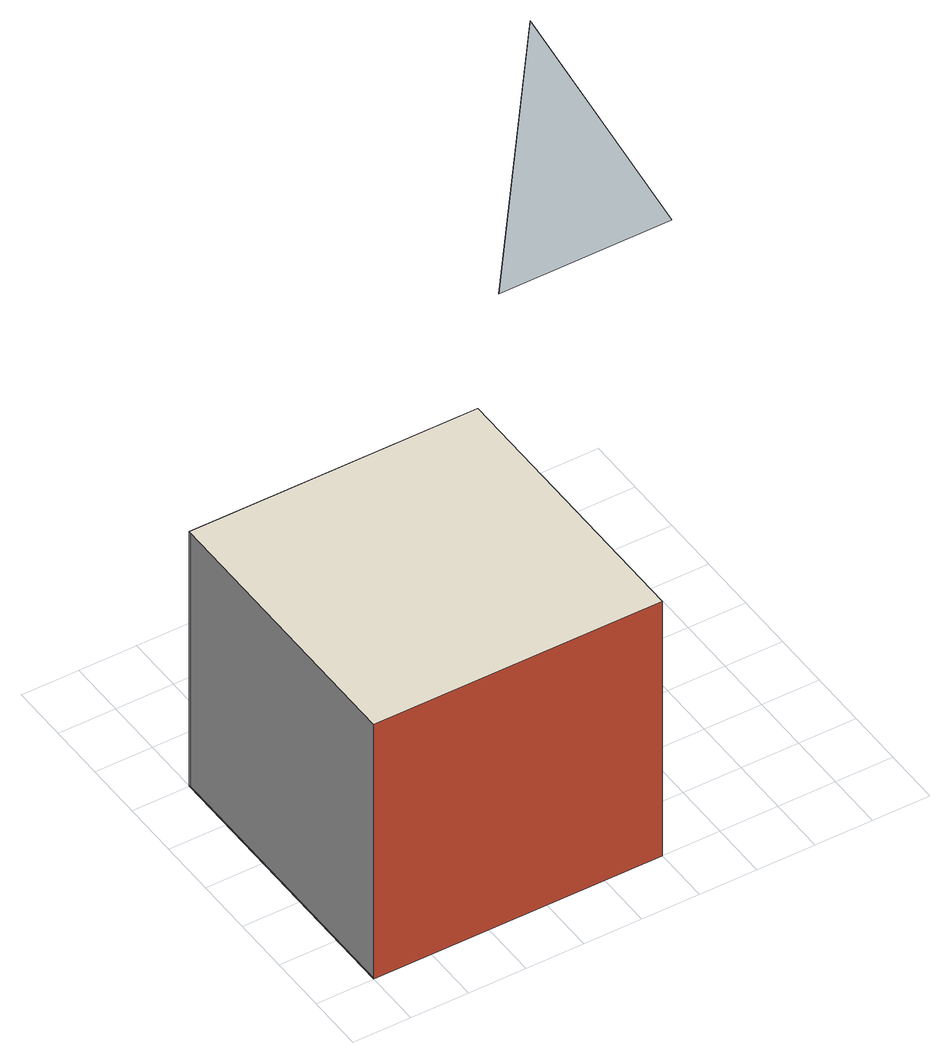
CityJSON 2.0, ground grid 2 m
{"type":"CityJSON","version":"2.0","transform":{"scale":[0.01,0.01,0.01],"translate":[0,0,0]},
"CityObjects":{
"object1":{"type":"GenericCityObject","geometry":[{"type":"Solid","lod":"1","boundaries":[[[[0,1,2,3]],[[4,5,6,7]],[[0,3,5,4]],[[3,2,6,5]],[[2,1,7,6]],[[1,0,4,7]]],[[[8,9,10]],[[8,11,9]],[[9,11,10]],[[8,10,11]]]],"semantics":{"surfaces":[{"type":"WallSurface","on_footprint_edge":false},{"type":"WallSurface","on_footprint_edge":true},{"type":"RoofSurface"},{"type":"GroundSurface"}],"values":[[0,1,2,2,1,3],[2,null,2,1]]}}]}
},
"vertices":[
[0,0,0],[0,1000,0],[1000,1000,0],[1000,0,0],[0,0,1000],[1000,0,1000],[1000,1000,1000],[0,1000,1000],[1200,1200,1200],[1800,1200,1200],[1500,1500,1200],[1500,1500,1900]
]}
